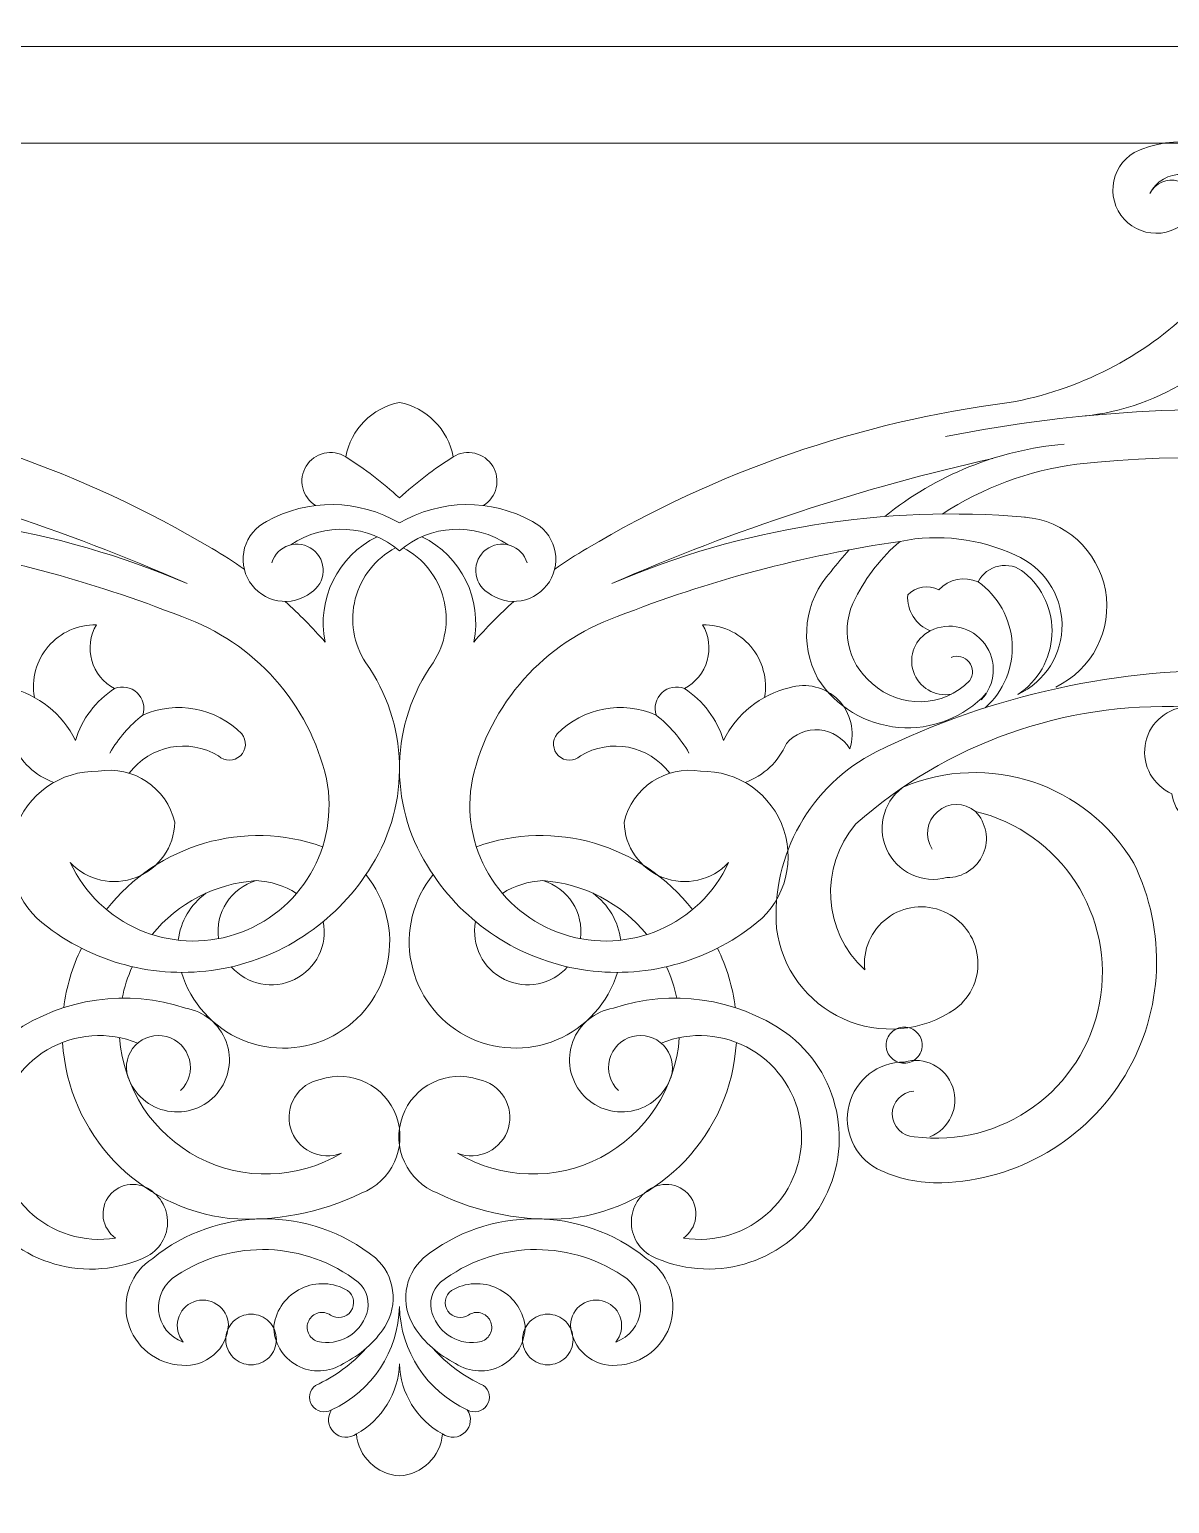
# Model space of a CAD drawing. Header units: millimetres. Extents: x 4332 to 4576, y 144 to 400.
# Drawn here: x 4374.98 to 4405.94, y 184.54 to 224.56 of the extents above; entities that cross this region are included whole.
import ezdxf

# ---------------------------------------------------------------- set-up
doc = ezdxf.new("R2010")
doc.units = ezdxf.units.MM
doc.header["$MEASUREMENT"] = 0
doc.layers.add('SITARA ALL', color=18, linetype='Continuous', true_color=0x000000)

msp = doc.modelspace()

# ---------------------------------------------------------------- linework, layer by layer
at = {"layer": 'SITARA ALL', "lineweight": 9}
for points, knots in [([(4331.736, 265.693), (4331.736, 265.693), (4575.736, 265.693), (4575.736, 265.693), (4575.736, 265.693), (4575.736, 143.693), (4575.736, 143.693), (4575.736, 143.693), (4331.736, 143.693), (4331.736, 143.693), (4331.736, 143.693), (4331.736, 265.693), (4331.736, 265.693)], [0, 0, 0, 0, 0.25, 0.25, 0.25, 0.5, 0.5, 0.5, 0.75, 0.75, 0.75, 1, 1, 1, 1]), ([(4503.177, 221.475), (4503.177, 221.475), (4336.328, 221.475), (4336.328, 221.475), (4336.328, 221.475), (4336.328, 197.747), (4336.328, 197.747), (4336.328, 197.747), (4333.736, 197.747), (4333.736, 197.747), (4333.736, 197.747), (4333.736, 224.1), (4333.736, 224.1), (4333.736, 224.1), (4533.713, 224.1), (4533.713, 224.1)], [0, 0, 0, 0, 0.166667, 0.166667, 0.166667, 0.333333, 0.333333, 0.333333, 0.5, 0.5, 0.5, 0.666667, 0.666667, 0.666667, 1, 1, 1, 1]), ([(4380.811, 209.909), (4380.527, 210.108), (4380.235, 210.295), (4379.936, 210.469), (4376.426, 212.562), (4372.525, 213.911), (4368.472, 214.431), (4366.583, 214.764), (4364.838, 215.659), (4363.467, 217), (4362.605, 217.758), (4362.38, 219.013), (4362.924, 220.024), (4363.059, 220.373), (4363.387, 220.609), (4363.76, 220.627), (4364.133, 220.645), (4364.482, 220.44), (4364.649, 220.106), (4364.505, 220.389), (4364.182, 220.532), (4363.875, 220.448), (4363.569, 220.363), (4363.364, 220.075), (4363.386, 219.758), (4363.53, 219.407), (4363.834, 219.147), (4364.204, 219.06), (4364.573, 218.972), (4364.961, 219.067), (4365.248, 219.316), (4365.534, 219.565), (4365.683, 219.936), (4365.648, 220.314), (4365.613, 220.692), (4365.399, 221.029), (4365.071, 221.221), (4363.982, 221.758), (4362.671, 221.531), (4361.829, 220.655), (4360.986, 219.78), (4360.806, 218.463), (4361.384, 217.394), (4362.431, 215.518), (4364.328, 214.273), (4366.467, 214.062)], [0, 0, 0, 0, 0.0625, 0.0625, 0.0625, 0.125, 0.125, 0.125, 0.1875, 0.1875, 0.1875, 0.25, 0.25, 0.25, 0.3125, 0.3125, 0.3125, 0.375, 0.375, 0.375, 0.4375, 0.4375, 0.4375, 0.5, 0.5, 0.5, 0.5625, 0.5625, 0.5625, 0.625, 0.625, 0.625, 0.6875, 0.6875, 0.6875, 0.75, 0.75, 0.75, 0.8125, 0.8125, 0.8125, 0.875, 0.875, 0.875, 1, 1, 1, 1]), ([(4403.585, 214.062), (4405.724, 214.274), (4407.622, 215.517), (4408.669, 217.394), (4409.246, 218.463), (4409.067, 219.781), (4408.224, 220.655), (4407.381, 221.53), (4406.07, 221.759), (4404.981, 221.221), (4404.654, 221.029), (4404.439, 220.692), (4404.404, 220.314), (4404.37, 219.936), (4404.518, 219.565), (4404.805, 219.316), (4405.091, 219.068), (4405.48, 218.972), (4405.849, 219.06), (4406.218, 219.147), (4406.522, 219.407), (4406.666, 219.758), (4406.688, 220.075), (4406.484, 220.363), (4406.177, 220.448), (4405.871, 220.532), (4405.548, 220.389), (4405.404, 220.106), (4405.57, 220.44), (4405.919, 220.645), (4406.293, 220.627), (4406.666, 220.609), (4406.993, 220.373), (4407.128, 220.024), (4407.673, 219.013), (4407.447, 217.759), (4406.586, 217), (4405.214, 215.659), (4403.469, 214.764), (4401.581, 214.431), (4397.527, 213.911), (4393.626, 212.562), (4390.116, 210.469), (4389.817, 210.295), (4389.525, 210.108), (4389.241, 209.909)], [0, 0, 0, 0, 0.0625, 0.0625, 0.0625, 0.125, 0.125, 0.125, 0.1875, 0.1875, 0.1875, 0.25, 0.25, 0.25, 0.3125, 0.3125, 0.3125, 0.375, 0.375, 0.375, 0.4375, 0.4375, 0.4375, 0.5, 0.5, 0.5, 0.5625, 0.5625, 0.5625, 0.625, 0.625, 0.625, 0.6875, 0.6875, 0.6875, 0.75, 0.75, 0.75, 0.8125, 0.8125, 0.8125, 0.875, 0.875, 0.875, 1, 1, 1, 1]), ([(4427.688, 191.084), (4425.885, 190.992), (4424.102, 191.509), (4422.628, 192.55), (4422.362, 192.772), (4421.967, 192.741), (4421.741, 192.478), (4421.515, 192.216), (4421.541, 191.821), (4421.801, 191.591), (4423.653, 190.208), (4426.035, 189.751), (4428.267, 190.352), (4430.299, 190.862), (4432.009, 192.227), (4432.955, 194.096), (4433.901, 195.965), (4433.991, 198.151), (4433.2, 200.09), (4432.764, 201.551), (4432.135, 202.946), (4431.33, 204.241), (4429.13, 207.775), (4425.723, 210.388), (4421.738, 211.593), (4414.769, 214.287), (4407.184, 214.953), (4399.853, 213.512)], [0, 0, 0, 0, 0.1, 0.1, 0.1, 0.2, 0.2, 0.2, 0.3, 0.3, 0.3, 0.4, 0.4, 0.4, 0.5, 0.5, 0.5, 0.6, 0.6, 0.6, 0.7, 0.7, 0.7, 0.8, 0.8, 0.8, 1, 1, 1, 1]), ([(4387.304, 211.635), (4387.48, 211.743), (4387.606, 211.917), (4387.653, 212.118), (4387.701, 212.319), (4387.667, 212.53), (4387.559, 212.706), (4387.45, 212.882), (4387.276, 213.008), (4387.075, 213.055), (4386.873, 213.102), (4386.663, 213.069), (4386.487, 212.96), (4386.345, 213.704), (4385.768, 214.288), (4385.026, 214.438), (4384.284, 214.287), (4383.707, 213.704), (4383.566, 212.96)], [0, 0, 0, 0, 0.142857, 0.142857, 0.142857, 0.285714, 0.285714, 0.285714, 0.428571, 0.428571, 0.428571, 0.571429, 0.571429, 0.571429, 0.714286, 0.714286, 0.714286, 1, 1, 1, 1]), ([(4423.663, 207.368), (4423.183, 208.652), (4422.177, 209.668), (4420.898, 210.159), (4415.381, 212.476), (4409.373, 213.37), (4403.421, 212.759), (4402.117, 212.585), (4400.869, 212.123), (4399.767, 211.405)], [0, 0, 0, 0, 0.25, 0.25, 0.25, 0.5, 0.5, 0.5, 1, 1, 1, 1]), ([(4386.487, 212.96), (4385.967, 212.631), (4385.479, 212.257), (4385.026, 211.841), (4384.574, 212.257), (4384.085, 212.631), (4383.566, 212.96), (4383.39, 213.068), (4383.178, 213.103), (4382.977, 213.055), (4382.776, 213.007), (4382.602, 212.882), (4382.494, 212.706), (4382.385, 212.53), (4382.351, 212.318), (4382.399, 212.117), (4382.447, 211.916), (4382.572, 211.743), (4382.748, 211.635)], [0, 0, 0, 0, 0.142857, 0.142857, 0.142857, 0.285714, 0.285714, 0.285714, 0.428571, 0.428571, 0.428571, 0.571429, 0.571429, 0.571429, 0.714286, 0.714286, 0.714286, 1, 1, 1, 1]), ([(4368.029, 211.32), (4371.862, 211.651), (4375.719, 211.032), (4379.257, 209.519), (4375.925, 210.977), (4372.462, 212.115), (4368.914, 212.916)], [0, 0, 0, 0, 0.333333, 0.333333, 0.333333, 1, 1, 1, 1]), ([(4401.139, 212.916), (4397.591, 212.115), (4394.128, 210.978), (4390.795, 209.519), (4394.333, 211.033), (4398.19, 211.651), (4402.024, 211.32)], [0, 0, 0, 0, 0.333333, 0.333333, 0.333333, 1, 1, 1, 1]), ([(4388.492, 210.084), (4388.423, 210.307), (4388.25, 210.481), (4388.028, 210.552), (4387.806, 210.623), (4387.563, 210.581), (4387.378, 210.44), (4387.193, 210.298), (4387.088, 210.076), (4387.098, 209.843), (4387.108, 209.61), (4387.231, 209.397), (4387.427, 209.272), (4387.683, 209.074), (4388.01, 208.993), (4388.328, 209.049), (4388.646, 209.106), (4388.926, 209.294), (4389.098, 209.568), (4389.27, 209.842), (4389.318, 210.175), (4389.23, 210.486), (4389.142, 210.797), (4388.927, 211.057), (4388.638, 211.201), (4387.512, 211.828), (4386.139, 211.814), (4385.026, 211.163), (4383.913, 211.814), (4382.541, 211.828), (4381.414, 211.201), (4381.125, 211.057), (4380.91, 210.797), (4380.822, 210.486), (4380.735, 210.175), (4380.783, 209.842), (4380.955, 209.568), (4381.127, 209.294), (4381.406, 209.106), (4381.724, 209.049), (4382.043, 208.993), (4382.37, 209.074), (4382.625, 209.272), (4382.822, 209.397), (4382.944, 209.61), (4382.954, 209.843), (4382.964, 210.076), (4382.859, 210.298), (4382.674, 210.44), (4382.489, 210.581), (4382.247, 210.623), (4382.025, 210.552), (4381.803, 210.481), (4381.63, 210.307), (4381.561, 210.084)], [0, 0, 0, 0, 0.052632, 0.052632, 0.052632, 0.105263, 0.105263, 0.105263, 0.157895, 0.157895, 0.157895, 0.210526, 0.210526, 0.210526, 0.263158, 0.263158, 0.263158, 0.315789, 0.315789, 0.315789, 0.368421, 0.368421, 0.368421, 0.421053, 0.421053, 0.421053, 0.473684, 0.473684, 0.473684, 0.526316, 0.526316, 0.526316, 0.578947, 0.578947, 0.578947, 0.631579, 0.631579, 0.631579, 0.684211, 0.684211, 0.684211, 0.736842, 0.736842, 0.736842, 0.789474, 0.789474, 0.789474, 0.842105, 0.842105, 0.842105, 0.894737, 0.894737, 0.894737, 1, 1, 1, 1]), ([(4406.35, 206.166), (4403.073, 206.306), (4399.872, 205.168), (4397.42, 202.988), (4396.419, 201.816), (4396.524, 200.064), (4397.662, 199.024), (4397.6, 199.57), (4397.834, 200.108), (4398.275, 200.435), (4398.716, 200.763), (4399.298, 200.831), (4399.803, 200.614), (4400.308, 200.397), (4400.659, 199.927), (4400.725, 199.382), (4400.791, 198.836), (4400.561, 198.297), (4400.122, 197.966), (4399.226, 197.351), (4398.073, 197.248), (4397.081, 197.694), (4396.09, 198.141), (4395.403, 199.073), (4395.269, 200.152), (4395.118, 202.15), (4396.187, 204.043), (4397.974, 204.949), (4401.112, 206.497), (4404.582, 207.255), (4408.08, 207.157), (4409.231, 207.184), (4410.355, 207.5), (4411.352, 208.076), (4411.99, 208.566), (4412.122, 209.475), (4411.647, 210.124), (4411.172, 210.774), (4410.266, 210.926), (4409.606, 210.465), (4409.966, 210.543), (4410.325, 210.326), (4410.424, 209.971), (4410.522, 209.615), (4410.326, 209.245), (4409.977, 209.126), (4409.443, 208.773), (4408.723, 208.921), (4408.369, 209.454), (4408.015, 209.988), (4408.161, 210.708), (4408.693, 211.063), (4410.074, 211.852), (4411.824, 211.526), (4412.829, 210.294), (4413.181, 209.753), (4413.29, 209.089), (4413.129, 208.464), (4412.968, 207.839), (4412.552, 207.311), (4411.982, 207.007), (4410.201, 206.274), (4408.268, 205.986), (4406.35, 206.166), (4405.797, 206.101), (4405.355, 205.673), (4405.274, 205.122), (4405.193, 204.57), (4405.492, 204.033), (4406.004, 203.811), (4406.032, 203.545), (4406.166, 203.301), (4406.376, 203.134), (4406.585, 202.967), (4406.851, 202.891), (4407.117, 202.922), (4407.338, 202.918), (4407.546, 203.026), (4407.671, 203.208), (4407.796, 203.391), (4407.82, 203.624), (4407.736, 203.828)], [0, 0, 0, 0, 0.035714, 0.035714, 0.035714, 0.071429, 0.071429, 0.071429, 0.107143, 0.107143, 0.107143, 0.142857, 0.142857, 0.142857, 0.178571, 0.178571, 0.178571, 0.214286, 0.214286, 0.214286, 0.25, 0.25, 0.25, 0.285714, 0.285714, 0.285714, 0.321429, 0.321429, 0.321429, 0.357143, 0.357143, 0.357143, 0.392857, 0.392857, 0.392857, 0.428571, 0.428571, 0.428571, 0.464286, 0.464286, 0.464286, 0.5, 0.5, 0.5, 0.535714, 0.535714, 0.535714, 0.571429, 0.571429, 0.571429, 0.607143, 0.607143, 0.607143, 0.642857, 0.642857, 0.642857, 0.678571, 0.678571, 0.678571, 0.714286, 0.714286, 0.714286, 0.75, 0.75, 0.75, 0.785714, 0.785714, 0.785714, 0.821429, 0.821429, 0.821429, 0.857143, 0.857143, 0.857143, 0.892857, 0.892857, 0.892857, 0.928571, 0.928571, 0.928571, 1, 1, 1, 1]), ([(4387.974, 210.567), (4387.068, 211.191), (4385.856, 211.123), (4385.026, 210.402), (4384.195, 211.123), (4382.984, 211.191), (4382.078, 210.567)], [0, 0, 0, 0, 0.333333, 0.333333, 0.333333, 1, 1, 1, 1]), ([(4402.846, 206.705), (4403.839, 207.177), (4404.393, 208.255), (4404.195, 209.337), (4403.997, 210.419), (4403.099, 211.233), (4402.003, 211.322)], [0, 0, 0, 0, 0.333333, 0.333333, 0.333333, 1, 1, 1, 1]), ([(4370.04, 206.514), (4370.488, 206.434), (4370.926, 206.694), (4371.07, 207.125), (4371.214, 207.557), (4371.019, 208.029), (4370.613, 208.233), (4371.007, 208.39), (4371.255, 208.784), (4371.223, 209.208), (4371.004, 209.434), (4370.664, 209.492), (4370.383, 209.35), (4370.108, 209.641), (4369.68, 209.726), (4369.315, 209.563), (4369.202, 209.785), (4368.994, 209.943), (4368.75, 209.993), (4368.506, 210.043), (4368.253, 209.979), (4368.061, 209.82), (4367.553, 209.406), (4367.273, 208.775), (4367.307, 208.12), (4367.341, 207.465), (4367.684, 206.866), (4368.232, 206.506), (4367.49, 206.85), (4367.021, 207.6), (4367.035, 208.417), (4367.048, 209.234), (4367.543, 209.967), (4368.296, 210.286), (4369.274, 210.745), (4370.374, 210.877), (4371.433, 210.663), (4374.063, 210.28), (4376.64, 209.594), (4379.112, 208.619), (4381.092, 207.922), (4382.577, 206.257), (4383.044, 204.21), (4383.406, 202.383), (4382.343, 200.571), (4380.572, 199.992), (4378.802, 199.413), (4376.876, 200.251), (4376.088, 201.94), (4376.546, 201.455), (4377.251, 201.294), (4377.874, 201.535), (4378.496, 201.776), (4378.911, 202.368), (4378.924, 203.035), (4378.707, 203.974), (4377.798, 204.582), (4376.848, 204.42), (4375.823, 204.445), (4374.904, 203.795), (4374.586, 202.82), (4374.268, 201.845), (4374.627, 200.778), (4375.47, 200.194), (4376.828, 199.157), (4378.561, 198.746), (4380.239, 199.063), (4381.918, 199.38), (4383.382, 200.394), (4384.269, 201.854), (4385.333, 203.555), (4385.273, 205.726), (4384.114, 207.364), (4383.777, 207.877), (4383.674, 208.51), (4383.827, 209.104), (4383.981, 209.699), (4384.379, 210.201), (4384.923, 210.487)], [0, 0, 0, 0, 0.037037, 0.037037, 0.037037, 0.074074, 0.074074, 0.074074, 0.111111, 0.111111, 0.111111, 0.148148, 0.148148, 0.148148, 0.185185, 0.185185, 0.185185, 0.222222, 0.222222, 0.222222, 0.259259, 0.259259, 0.259259, 0.296296, 0.296296, 0.296296, 0.333333, 0.333333, 0.333333, 0.37037, 0.37037, 0.37037, 0.407407, 0.407407, 0.407407, 0.444444, 0.444444, 0.444444, 0.481481, 0.481481, 0.481481, 0.518519, 0.518519, 0.518519, 0.555556, 0.555556, 0.555556, 0.592593, 0.592593, 0.592593, 0.62963, 0.62963, 0.62963, 0.666667, 0.666667, 0.666667, 0.703704, 0.703704, 0.703704, 0.740741, 0.740741, 0.740741, 0.777778, 0.777778, 0.777778, 0.814815, 0.814815, 0.814815, 0.851852, 0.851852, 0.851852, 0.888889, 0.888889, 0.888889, 0.925926, 0.925926, 0.925926, 1, 1, 1, 1]), ([(4384.417, 210.788), (4383.351, 210.266), (4382.771, 209.093), (4383.005, 207.93), (4382.667, 208.32), (4382.304, 208.688), (4381.919, 209.032)], [0, 0, 0, 0, 0.333333, 0.333333, 0.333333, 1, 1, 1, 1]), ([(4385.13, 210.487), (4385.673, 210.201), (4386.071, 209.699), (4386.225, 209.104), (4386.379, 208.51), (4386.275, 207.877), (4385.939, 207.364), (4384.781, 205.726), (4384.718, 203.554), (4385.783, 201.854), (4386.67, 200.394), (4388.134, 199.38), (4389.813, 199.063), (4391.492, 198.747), (4393.225, 199.157), (4394.583, 200.194), (4395.425, 200.779), (4395.785, 201.845), (4395.466, 202.82), (4395.148, 203.795), (4394.229, 204.445), (4393.204, 204.42), (4392.254, 204.581), (4391.344, 203.974), (4391.129, 203.035), (4391.142, 202.368), (4391.556, 201.775), (4392.179, 201.535), (4392.801, 201.295), (4393.506, 201.454), (4393.964, 201.94), (4393.178, 200.25), (4391.251, 199.415), (4389.48, 199.992), (4387.709, 200.57), (4386.648, 202.382), (4387.008, 204.21), (4387.475, 206.257), (4388.961, 207.922), (4390.941, 208.619), (4393.413, 209.594), (4395.99, 210.28), (4398.619, 210.663)], [0, 0, 0, 0, 0.066667, 0.066667, 0.066667, 0.133333, 0.133333, 0.133333, 0.2, 0.2, 0.2, 0.266667, 0.266667, 0.266667, 0.333333, 0.333333, 0.333333, 0.4, 0.4, 0.4, 0.466667, 0.466667, 0.466667, 0.533333, 0.533333, 0.533333, 0.6, 0.6, 0.6, 0.666667, 0.666667, 0.666667, 0.733333, 0.733333, 0.733333, 0.8, 0.8, 0.8, 0.866667, 0.866667, 0.866667, 1, 1, 1, 1]), ([(4388.134, 209.032), (4387.748, 208.688), (4387.385, 208.32), (4387.047, 207.93), (4387.281, 209.093), (4386.702, 210.267), (4385.635, 210.788)], [0, 0, 0, 0, 0.333333, 0.333333, 0.333333, 1, 1, 1, 1]), ([(4400.822, 206.36), (4401.22, 206.775), (4401.262, 207.416), (4400.92, 207.879), (4400.578, 208.341), (4399.954, 208.491), (4399.44, 208.233), (4399.045, 208.389), (4398.798, 208.784), (4398.829, 209.208), (4399.048, 209.434), (4399.388, 209.491), (4399.669, 209.35), (4399.944, 209.641), (4400.372, 209.726), (4400.737, 209.563), (4400.851, 209.785), (4401.059, 209.943), (4401.303, 209.993), (4401.546, 210.043), (4401.8, 209.979), (4401.991, 209.82), (4402.499, 209.406), (4402.779, 208.774), (4402.746, 208.12), (4402.712, 207.465), (4402.368, 206.866), (4401.82, 206.506), (4402.562, 206.851), (4403.032, 207.599), (4403.018, 208.417), (4403.004, 209.235), (4402.51, 209.967), (4401.756, 210.286), (4400.778, 210.745), (4399.679, 210.877), (4398.619, 210.663), (4398.118, 210.233), (4397.707, 209.709), (4397.408, 209.121), (4396.985, 208.34), (4397.175, 207.37), (4397.862, 206.807), (4398.622, 206.112), (4399.795, 206.144), (4400.513, 206.883), (4400.617, 207.036), (4400.609, 207.239), (4400.494, 207.383), (4400.378, 207.528), (4400.182, 207.581), (4400.01, 207.513)], [0, 0, 0, 0, 0.055556, 0.055556, 0.055556, 0.111111, 0.111111, 0.111111, 0.166667, 0.166667, 0.166667, 0.222222, 0.222222, 0.222222, 0.277778, 0.277778, 0.277778, 0.333333, 0.333333, 0.333333, 0.388889, 0.388889, 0.388889, 0.444444, 0.444444, 0.444444, 0.5, 0.5, 0.5, 0.555556, 0.555556, 0.555556, 0.611111, 0.611111, 0.611111, 0.666667, 0.666667, 0.666667, 0.722222, 0.722222, 0.722222, 0.777778, 0.777778, 0.777778, 0.833333, 0.833333, 0.833333, 0.888889, 0.888889, 0.888889, 1, 1, 1, 1]), ([(4397.242, 210.434), (4397.069, 210.246), (4396.905, 210.051), (4396.749, 209.849), (4396.016, 209.053), (4395.872, 207.881), (4396.391, 206.932), (4396.877, 206.176), (4397.685, 205.688), (4398.58, 205.611), (4399.475, 205.534), (4400.355, 205.876), (4400.963, 206.538)], [0, 0, 0, 0, 0.2, 0.2, 0.2, 0.4, 0.4, 0.4, 0.6, 0.6, 0.6, 1, 1, 1, 1]), ([(4400.935, 206.145), (4401.433, 206.59), (4401.7, 207.236), (4401.662, 207.902), (4401.623, 208.568), (4401.283, 209.18), (4400.737, 209.563)], [0, 0, 0, 0, 0.333333, 0.333333, 0.333333, 1, 1, 1, 1]), ([(4375.112, 206.426), (4375.025, 206.92), (4375.163, 207.428), (4375.489, 207.809), (4375.814, 208.191), (4376.294, 208.407), (4376.796, 208.399), (4376.622, 208.106), (4376.576, 207.754), (4376.669, 207.427), (4376.762, 207.099), (4376.985, 206.824), (4377.287, 206.666)], [0, 0, 0, 0, 0.2, 0.2, 0.2, 0.4, 0.4, 0.4, 0.6, 0.6, 0.6, 1, 1, 1, 1]), ([(4392.766, 206.666), (4393.067, 206.824), (4393.291, 207.099), (4393.384, 207.427), (4393.477, 207.754), (4393.431, 208.106), (4393.257, 208.399), (4393.758, 208.407), (4394.238, 208.191), (4394.564, 207.809), (4394.89, 207.428), (4395.028, 206.92), (4394.941, 206.426)], [0, 0, 0, 0, 0.2, 0.2, 0.2, 0.4, 0.4, 0.4, 0.6, 0.6, 0.6, 1, 1, 1, 1]), ([(4399.44, 208.233), (4399.033, 208.028), (4398.838, 207.557), (4398.982, 207.125), (4399.127, 206.694), (4399.565, 206.433), (4400.013, 206.514)], [0, 0, 0, 0, 0.333333, 0.333333, 0.333333, 1, 1, 1, 1]), ([(4375.642, 204.116), (4375.136, 204.296), (4374.729, 204.681), (4374.52, 205.176), (4374.296, 205.435), (4373.962, 205.571), (4373.621, 205.542), (4373.28, 205.513), (4372.974, 205.323), (4372.796, 205.031), (4372.645, 205.498), (4372.768, 206.011), (4373.113, 206.359), (4373.459, 206.707), (4373.972, 206.833), (4374.44, 206.685), (4375.219, 206.501), (4375.874, 205.976), (4376.225, 205.257), (4376.402, 205.837), (4376.778, 206.336), (4377.287, 206.666), (4377.496, 206.75), (4377.736, 206.705), (4377.901, 206.551), (4378.065, 206.396), (4378.125, 206.16), (4378.054, 205.945), (4378.969, 206.349), (4380.039, 206.145), (4380.742, 205.434), (4380.888, 205.258), (4380.873, 204.998), (4380.707, 204.841), (4380.541, 204.683), (4380.28, 204.682), (4380.112, 204.838), (4379.302, 205.329), (4378.253, 205.125), (4377.688, 204.365)], [0, 0, 0, 0, 0.071429, 0.071429, 0.071429, 0.142857, 0.142857, 0.142857, 0.214286, 0.214286, 0.214286, 0.285714, 0.285714, 0.285714, 0.357143, 0.357143, 0.357143, 0.428571, 0.428571, 0.428571, 0.5, 0.5, 0.5, 0.571429, 0.571429, 0.571429, 0.642857, 0.642857, 0.642857, 0.714286, 0.714286, 0.714286, 0.785714, 0.785714, 0.785714, 0.857143, 0.857143, 0.857143, 1, 1, 1, 1]), ([(4392.365, 204.365), (4391.799, 205.125), (4390.749, 205.33), (4389.94, 204.838), (4389.772, 204.682), (4389.512, 204.683), (4389.346, 204.841), (4389.179, 204.998), (4389.164, 205.258), (4389.311, 205.434), (4390.013, 206.146), (4391.083, 206.349), (4391.998, 205.945), (4391.927, 206.16), (4391.987, 206.396), (4392.152, 206.551), (4392.316, 206.705), (4392.556, 206.75), (4392.766, 206.666), (4393.274, 206.336), (4393.65, 205.837), (4393.827, 205.257), (4394.178, 205.976), (4394.834, 206.5), (4395.613, 206.685), (4396.081, 206.833), (4396.593, 206.707), (4396.939, 206.359), (4397.285, 206.011), (4397.407, 205.498), (4397.256, 205.031), (4397.079, 205.323), (4396.772, 205.513), (4396.431, 205.542), (4396.09, 205.57), (4395.756, 205.435), (4395.532, 205.176), (4395.324, 204.681), (4394.917, 204.296), (4394.411, 204.116)], [0, 0, 0, 0, 0.071429, 0.071429, 0.071429, 0.142857, 0.142857, 0.142857, 0.214286, 0.214286, 0.214286, 0.285714, 0.285714, 0.285714, 0.357143, 0.357143, 0.357143, 0.428571, 0.428571, 0.428571, 0.5, 0.5, 0.5, 0.571429, 0.571429, 0.571429, 0.642857, 0.642857, 0.642857, 0.714286, 0.714286, 0.714286, 0.785714, 0.785714, 0.785714, 0.857143, 0.857143, 0.857143, 1, 1, 1, 1]), ([(4399.428, 194.495), (4399.963, 194.705), (4400.239, 195.298), (4400.052, 195.842), (4399.865, 196.386), (4399.284, 196.686), (4398.733, 196.522), (4398.026, 196.525), (4397.408, 196.047), (4397.234, 195.362), (4397.061, 194.676), (4397.375, 193.961), (4397.998, 193.627), (4398.544, 193.357), (4399.148, 193.226), (4399.757, 193.247), (4401.804, 193.31), (4403.676, 194.407), (4404.73, 196.162), (4405.783, 197.918), (4405.872, 200.087), (4404.965, 201.922), (4403.687, 204.081), (4401.015, 204.965), (4398.704, 203.989)], [0, 0, 0, 0, 0.111111, 0.111111, 0.111111, 0.222222, 0.222222, 0.222222, 0.333333, 0.333333, 0.333333, 0.444444, 0.444444, 0.444444, 0.555556, 0.555556, 0.555556, 0.666667, 0.666667, 0.666667, 0.777778, 0.777778, 0.777778, 1, 1, 1, 1]), ([(4398.786, 204.044), (4398.201, 203.679), (4397.974, 202.941), (4398.252, 202.31), (4398.53, 201.68), (4399.228, 201.349), (4399.892, 201.534), (4400.32, 201.528), (4400.709, 201.78), (4400.879, 202.174), (4401.048, 202.567), (4400.964, 203.023), (4400.665, 203.33), (4402.995, 202.771), (4404.477, 200.48), (4404.036, 198.125), (4403.596, 195.77), (4401.381, 194.174), (4399.007, 194.495), (4398.677, 194.506), (4398.414, 194.774), (4398.409, 195.104), (4398.405, 195.435), (4398.661, 195.71), (4398.991, 195.729)], [0, 0, 0, 0, 0.111111, 0.111111, 0.111111, 0.222222, 0.222222, 0.222222, 0.333333, 0.333333, 0.333333, 0.444444, 0.444444, 0.444444, 0.555556, 0.555556, 0.555556, 0.666667, 0.666667, 0.666667, 0.777778, 0.777778, 0.777778, 1, 1, 1, 1]), ([(4400.665, 203.33), (4400.367, 203.583), (4399.929, 203.58), (4399.635, 203.322), (4399.341, 203.065), (4399.28, 202.631), (4399.492, 202.302)], [0, 0, 0, 0, 0.333333, 0.333333, 0.333333, 1, 1, 1, 1]), ([(4382.232, 201.103), (4381.903, 201.313), (4381.524, 201.433), (4381.134, 201.449), (4380.03, 201.374), (4379.007, 200.844), (4378.309, 199.985)], [0, 0, 0, 0, 0.333333, 0.333333, 0.333333, 1, 1, 1, 1]), ([(4379.107, 198.959), (4379.356, 198.131), (4379.962, 197.458), (4380.759, 197.125), (4381.557, 196.792), (4382.461, 196.833), (4383.225, 197.238), (4383.989, 197.643), (4384.531, 198.368), (4384.703, 199.215), (4384.875, 200.062), (4384.659, 200.942), (4384.114, 201.612)], [0, 0, 0, 0, 0.2, 0.2, 0.2, 0.4, 0.4, 0.4, 0.6, 0.6, 0.6, 1, 1, 1, 1]), ([(4385.939, 201.612), (4385.393, 200.941), (4385.177, 200.062), (4385.349, 199.215), (4385.521, 198.368), (4386.063, 197.643), (4386.827, 197.238), (4387.591, 196.834), (4388.495, 196.792), (4389.293, 197.125), (4390.091, 197.459), (4390.697, 198.131), (4390.945, 198.959)], [0, 0, 0, 0, 0.2, 0.2, 0.2, 0.4, 0.4, 0.4, 0.6, 0.6, 0.6, 1, 1, 1, 1]), ([(4391.743, 199.985), (4391.045, 200.844), (4390.022, 201.374), (4388.918, 201.449), (4388.528, 201.433), (4388.149, 201.313), (4387.821, 201.103)], [0, 0, 0, 0, 0.333333, 0.333333, 0.333333, 1, 1, 1, 1]), ([(4380.459, 199.109), (4380.89, 198.621), (4381.594, 198.481), (4382.178, 198.769), (4382.763, 199.057), (4383.082, 199.699), (4382.958, 200.339)], [0, 0, 0, 0, 0.333333, 0.333333, 0.333333, 1, 1, 1, 1]), ([(4387.094, 200.339), (4386.971, 199.699), (4387.289, 199.056), (4387.874, 198.769), (4388.459, 198.482), (4389.163, 198.621), (4389.593, 199.109)], [0, 0, 0, 0, 0.333333, 0.333333, 0.333333, 1, 1, 1, 1]), ([(4379.08, 195.749), (4379.307, 195.966), (4379.399, 196.289), (4379.32, 196.593), (4379.242, 196.898), (4379.005, 197.136), (4378.701, 197.216), (4378.397, 197.295), (4378.074, 197.205), (4377.856, 196.979), (4377.638, 196.753), (4377.559, 196.426), (4377.65, 196.125), (4377.816, 195.642), (4378.228, 195.286), (4378.731, 195.192), (4379.233, 195.098), (4379.746, 195.281), (4380.075, 195.672), (4380.404, 196.063), (4380.498, 196.6), (4380.32, 197.079), (4380.142, 197.558), (4379.721, 197.904), (4379.216, 197.985), (4377.641, 198.511), (4375.911, 198.268), (4374.542, 197.328), (4373.08, 196.258), (4372.654, 194.265), (4373.553, 192.693), (4374.453, 191.122), (4376.386, 190.475), (4378.048, 191.193), (4378.448, 191.343), (4378.717, 191.718), (4378.729, 192.145), (4378.741, 192.571), (4378.495, 192.962), (4378.105, 193.134)], [0, 0, 0, 0, 0.071429, 0.071429, 0.071429, 0.142857, 0.142857, 0.142857, 0.214286, 0.214286, 0.214286, 0.285714, 0.285714, 0.285714, 0.357143, 0.357143, 0.357143, 0.428571, 0.428571, 0.428571, 0.5, 0.5, 0.5, 0.571429, 0.571429, 0.571429, 0.642857, 0.642857, 0.642857, 0.714286, 0.714286, 0.714286, 0.785714, 0.785714, 0.785714, 0.857143, 0.857143, 0.857143, 1, 1, 1, 1]), ([(4391.948, 193.134), (4391.558, 192.962), (4391.311, 192.571), (4391.323, 192.145), (4391.336, 191.718), (4391.605, 191.342), (4392.004, 191.193), (4393.667, 190.477), (4395.601, 191.121), (4396.499, 192.693), (4397.397, 194.266), (4396.973, 196.26), (4395.511, 197.328), (4394.141, 198.268), (4392.412, 198.512), (4390.836, 197.985), (4390.332, 197.904), (4389.91, 197.558), (4389.733, 197.079), (4389.555, 196.6), (4389.648, 196.063), (4389.977, 195.672), (4390.306, 195.282), (4390.82, 195.098), (4391.322, 195.192), (4391.824, 195.286), (4392.237, 195.642), (4392.402, 196.125), (4392.493, 196.426), (4392.415, 196.753), (4392.196, 196.979), (4391.978, 197.205), (4391.655, 197.296), (4391.351, 197.216), (4391.047, 197.135), (4390.81, 196.898), (4390.732, 196.593), (4390.654, 196.289), (4390.745, 195.966), (4390.973, 195.749)], [0, 0, 0, 0, 0.071429, 0.071429, 0.071429, 0.142857, 0.142857, 0.142857, 0.214286, 0.214286, 0.214286, 0.285714, 0.285714, 0.285714, 0.357143, 0.357143, 0.357143, 0.428571, 0.428571, 0.428571, 0.5, 0.5, 0.5, 0.571429, 0.571429, 0.571429, 0.642857, 0.642857, 0.642857, 0.714286, 0.714286, 0.714286, 0.785714, 0.785714, 0.785714, 0.857143, 0.857143, 0.857143, 1, 1, 1, 1]), ([(4378.316, 192.998), (4378.151, 193.145), (4377.933, 193.218), (4377.713, 193.2), (4377.492, 193.182), (4377.289, 193.073), (4377.151, 192.9), (4377.013, 192.727), (4376.953, 192.506), (4376.984, 192.287), (4377.015, 192.068), (4377.134, 191.871), (4377.315, 191.743), (4376.46, 191.605), (4375.59, 191.876), (4374.963, 192.474), (4374.337, 193.071), (4374.027, 193.929), (4374.125, 194.789), (4374.223, 195.649), (4374.719, 196.414), (4375.463, 196.856), (4376.208, 197.297), (4377.117, 197.364), (4377.919, 197.038)], [0, 0, 0, 0, 0.111111, 0.111111, 0.111111, 0.222222, 0.222222, 0.222222, 0.333333, 0.333333, 0.333333, 0.444444, 0.444444, 0.444444, 0.555556, 0.555556, 0.555556, 0.666667, 0.666667, 0.666667, 0.777778, 0.777778, 0.777778, 1, 1, 1, 1]), ([(4392.134, 197.038), (4392.935, 197.365), (4393.844, 197.297), (4394.589, 196.856), (4395.334, 196.414), (4395.829, 195.649), (4395.927, 194.789), (4396.026, 193.929), (4395.715, 193.072), (4395.089, 192.474), (4394.463, 191.876), (4393.592, 191.606), (4392.737, 191.743), (4392.918, 191.871), (4393.038, 192.068), (4393.069, 192.287), (4393.1, 192.506), (4393.039, 192.728), (4392.901, 192.9), (4392.763, 193.073), (4392.56, 193.182), (4392.34, 193.2), (4392.119, 193.218), (4391.901, 193.145), (4391.736, 192.998)], [0, 0, 0, 0, 0.111111, 0.111111, 0.111111, 0.222222, 0.222222, 0.222222, 0.333333, 0.333333, 0.333333, 0.444444, 0.444444, 0.444444, 0.555556, 0.555556, 0.555556, 0.666667, 0.666667, 0.666667, 0.777778, 0.777778, 0.777778, 1, 1, 1, 1]), ([(4399.224, 196.982), (4399.223, 197.112), (4399.172, 197.237), (4399.08, 197.329), (4398.988, 197.421), (4398.863, 197.472), (4398.733, 197.472), (4398.603, 197.472), (4398.479, 197.421), (4398.387, 197.329), (4398.295, 197.236), (4398.243, 197.112), (4398.243, 196.982), (4398.243, 196.852), (4398.295, 196.727), (4398.387, 196.635), (4398.479, 196.544), (4398.603, 196.492), (4398.733, 196.492), (4398.863, 196.492), (4398.988, 196.544), (4399.08, 196.636), (4399.172, 196.728), (4399.224, 196.852), (4399.224, 196.982)], [0, 0, 0, 0, 0.125, 0.125, 0.125, 0.25, 0.25, 0.25, 0.375, 0.375, 0.375, 0.5, 0.5, 0.5, 0.625, 0.625, 0.625, 0.75, 0.75, 0.75, 0.875, 0.875, 0.875, 1, 1, 1, 1]), ([(4375.877, 197.057), (4376.028, 194.575), (4377.935, 192.56), (4380.405, 192.278), (4381.638, 192.186), (4382.874, 192.421), (4383.986, 192.961), (4384.821, 193.281), (4385.247, 194.208), (4384.944, 195.049), (4384.641, 195.89), (4383.723, 196.336), (4382.876, 196.05), (4382.588, 195.995), (4382.336, 195.82), (4382.182, 195.57), (4382.028, 195.319), (4381.987, 195.016), (4382.068, 194.734), (4382.149, 194.451), (4382.345, 194.216), (4382.608, 194.085), (4382.872, 193.955), (4383.177, 193.941), (4383.452, 194.047), (4382.263, 193.336), (4380.79, 193.293), (4379.562, 193.933), (4378.333, 194.573), (4377.525, 195.806), (4377.427, 197.187)], [0, 0, 0, 0, 0.090909, 0.090909, 0.090909, 0.181818, 0.181818, 0.181818, 0.272727, 0.272727, 0.272727, 0.363636, 0.363636, 0.363636, 0.454545, 0.454545, 0.454545, 0.545455, 0.545455, 0.545455, 0.636364, 0.636364, 0.636364, 0.727273, 0.727273, 0.727273, 0.818182, 0.818182, 0.818182, 1, 1, 1, 1]), ([(4392.626, 197.187), (4392.528, 195.806), (4391.719, 194.573), (4390.491, 193.933), (4389.263, 193.293), (4387.79, 193.336), (4386.601, 194.047), (4386.875, 193.941), (4387.181, 193.955), (4387.444, 194.085), (4387.707, 194.216), (4387.903, 194.451), (4387.984, 194.734), (4388.065, 195.016), (4388.024, 195.319), (4387.87, 195.57), (4387.717, 195.82), (4387.465, 195.995), (4387.176, 196.05), (4386.329, 196.335), (4385.41, 195.891), (4385.108, 195.049), (4384.806, 194.208), (4385.231, 193.28), (4386.066, 192.961), (4387.179, 192.421), (4388.414, 192.185), (4389.647, 192.278), (4392.117, 192.562), (4394.026, 194.575), (4394.175, 197.057)], [0, 0, 0, 0, 0.090909, 0.090909, 0.090909, 0.181818, 0.181818, 0.181818, 0.272727, 0.272727, 0.272727, 0.363636, 0.363636, 0.363636, 0.454545, 0.454545, 0.454545, 0.545455, 0.545455, 0.545455, 0.636364, 0.636364, 0.636364, 0.727273, 0.727273, 0.727273, 0.818182, 0.818182, 0.818182, 1, 1, 1, 1]), ([(4379.114, 188.293), (4378.427, 188.32), (4377.836, 188.791), (4377.655, 189.454), (4377.475, 190.117), (4377.746, 190.822), (4378.325, 191.193), (4380.085, 192.622), (4382.607, 192.626), (4384.375, 191.205), (4384.901, 190.726), (4385.007, 189.936), (4384.627, 189.334), (4384.351, 188.906), (4383.962, 188.562), (4383.502, 188.341), (4383.128, 188.09), (4382.644, 188.067), (4382.248, 188.282), (4381.851, 188.498), (4381.607, 188.916), (4381.615, 189.367), (4381.68, 189.807), (4381.961, 190.185), (4382.362, 190.376), (4382.764, 190.567), (4383.235, 190.545), (4383.617, 190.318), (4383.794, 190.188), (4383.834, 189.94), (4383.708, 189.76), (4383.583, 189.58), (4383.336, 189.532), (4383.153, 189.653), (4383.056, 189.72), (4382.935, 189.741), (4382.822, 189.711), (4382.708, 189.682), (4382.613, 189.604), (4382.561, 189.499), (4382.509, 189.394), (4382.506, 189.271), (4382.552, 189.163), (4382.598, 189.055), (4382.689, 188.972), (4382.8, 188.937), (4383.375, 188.802), (4383.956, 189.131), (4384.136, 189.693), (4384.235, 189.997), (4384.146, 190.331), (4383.909, 190.545), (4382.472, 191.657), (4380.488, 191.73), (4378.975, 190.724), (4378.637, 190.528), (4378.446, 190.153), (4378.484, 189.765), (4378.523, 189.376), (4378.785, 189.046), (4379.154, 188.921), (4379.01, 189.093), (4378.958, 189.324), (4379.015, 189.541), (4379.072, 189.758), (4379.23, 189.934), (4379.439, 190.014), (4379.649, 190.094), (4379.884, 190.068), (4380.071, 189.944), (4380.258, 189.82), (4380.373, 189.613), (4380.381, 189.389), (4380.366, 189.072), (4380.222, 188.776), (4379.983, 188.569), (4379.743, 188.361), (4379.429, 188.262), (4379.114, 188.293)], [0, 0, 0, 0, 0.038462, 0.038462, 0.038462, 0.076923, 0.076923, 0.076923, 0.115385, 0.115385, 0.115385, 0.153846, 0.153846, 0.153846, 0.192308, 0.192308, 0.192308, 0.230769, 0.230769, 0.230769, 0.269231, 0.269231, 0.269231, 0.307692, 0.307692, 0.307692, 0.346154, 0.346154, 0.346154, 0.384615, 0.384615, 0.384615, 0.423077, 0.423077, 0.423077, 0.461538, 0.461538, 0.461538, 0.5, 0.5, 0.5, 0.538462, 0.538462, 0.538462, 0.576923, 0.576923, 0.576923, 0.615385, 0.615385, 0.615385, 0.653846, 0.653846, 0.653846, 0.692308, 0.692308, 0.692308, 0.730769, 0.730769, 0.730769, 0.769231, 0.769231, 0.769231, 0.807692, 0.807692, 0.807692, 0.846154, 0.846154, 0.846154, 0.884615, 0.884615, 0.884615, 0.923077, 0.923077, 0.923077, 0.961538, 0.961538, 0.961538, 1, 1, 1, 1]), ([(4390.939, 188.293), (4390.624, 188.262), (4390.309, 188.362), (4390.07, 188.569), (4389.83, 188.776), (4389.686, 189.072), (4389.672, 189.389), (4389.679, 189.613), (4389.795, 189.82), (4389.981, 189.944), (4390.168, 190.068), (4390.404, 190.094), (4390.613, 190.014), (4390.823, 189.934), (4390.981, 189.758), (4391.037, 189.541), (4391.094, 189.324), (4391.042, 189.093), (4390.898, 188.921), (4391.268, 189.047), (4391.53, 189.376), (4391.568, 189.765), (4391.607, 190.153), (4391.415, 190.528), (4391.077, 190.724), (4389.564, 191.729), (4387.58, 191.658), (4386.144, 190.545), (4385.906, 190.331), (4385.817, 189.997), (4385.917, 189.693), (4386.096, 189.131), (4386.677, 188.801), (4387.252, 188.937), (4387.364, 188.972), (4387.454, 189.055), (4387.5, 189.163), (4387.546, 189.271), (4387.543, 189.394), (4387.491, 189.499), (4387.439, 189.604), (4387.344, 189.682), (4387.231, 189.711), (4387.117, 189.741), (4386.996, 189.72), (4386.9, 189.653), (4386.716, 189.532), (4386.47, 189.58), (4386.344, 189.76), (4386.218, 189.94), (4386.259, 190.188), (4386.435, 190.318), (4386.818, 190.545), (4387.288, 190.567), (4387.69, 190.376), (4388.092, 190.185), (4388.372, 189.807), (4388.438, 189.367), (4388.445, 188.916), (4388.201, 188.498), (4387.805, 188.282), (4387.408, 188.067), (4386.924, 188.09), (4386.55, 188.341), (4386.091, 188.562), (4385.702, 188.906), (4385.426, 189.334), (4385.045, 189.936), (4385.152, 190.725), (4385.678, 191.205), (4387.444, 192.627), (4389.966, 192.621), (4391.728, 191.193), (4392.307, 190.822), (4392.577, 190.117), (4392.397, 189.454), (4392.217, 188.79), (4391.626, 188.321), (4390.939, 188.293)], [0, 0, 0, 0, 0.038462, 0.038462, 0.038462, 0.076923, 0.076923, 0.076923, 0.115385, 0.115385, 0.115385, 0.153846, 0.153846, 0.153846, 0.192308, 0.192308, 0.192308, 0.230769, 0.230769, 0.230769, 0.269231, 0.269231, 0.269231, 0.307692, 0.307692, 0.307692, 0.346154, 0.346154, 0.346154, 0.384615, 0.384615, 0.384615, 0.423077, 0.423077, 0.423077, 0.461538, 0.461538, 0.461538, 0.5, 0.5, 0.5, 0.538462, 0.538462, 0.538462, 0.576923, 0.576923, 0.576923, 0.615385, 0.615385, 0.615385, 0.653846, 0.653846, 0.653846, 0.692308, 0.692308, 0.692308, 0.730769, 0.730769, 0.730769, 0.769231, 0.769231, 0.769231, 0.807692, 0.807692, 0.807692, 0.846154, 0.846154, 0.846154, 0.884615, 0.884615, 0.884615, 0.923077, 0.923077, 0.923077, 0.961538, 0.961538, 0.961538, 1, 1, 1, 1]), ([(4383.183, 187.08), (4384.283, 187.585), (4384.999, 188.673), (4385.026, 189.884), (4385.054, 188.673), (4385.769, 187.585), (4386.869, 187.08)], [0, 0, 0, 0, 0.333333, 0.333333, 0.333333, 1, 1, 1, 1]), ([(4381.684, 188.989), (4381.684, 188.807), (4381.612, 188.633), (4381.484, 188.504), (4381.355, 188.375), (4381.179, 188.302), (4380.997, 188.302), (4380.815, 188.302), (4380.641, 188.374), (4380.512, 188.503), (4380.383, 188.632), (4380.311, 188.807), (4380.311, 188.989), (4380.31, 189.171), (4380.383, 189.346), (4380.511, 189.475), (4380.64, 189.604), (4380.815, 189.676), (4380.997, 189.676), (4381.179, 189.676), (4381.354, 189.604), (4381.483, 189.475), (4381.612, 189.347), (4381.684, 189.171), (4381.684, 188.989)], [0, 0, 0, 0, 0.125, 0.125, 0.125, 0.25, 0.25, 0.25, 0.375, 0.375, 0.375, 0.5, 0.5, 0.5, 0.625, 0.625, 0.625, 0.75, 0.75, 0.75, 0.875, 0.875, 0.875, 1, 1, 1, 1]), ([(4389.742, 188.989), (4389.742, 188.807), (4389.67, 188.633), (4389.541, 188.504), (4389.412, 188.375), (4389.237, 188.302), (4389.055, 188.302), (4388.873, 188.302), (4388.698, 188.374), (4388.569, 188.503), (4388.441, 188.632), (4388.368, 188.807), (4388.368, 188.989), (4388.368, 189.171), (4388.44, 189.346), (4388.569, 189.475), (4388.697, 189.604), (4388.873, 189.676), (4389.055, 189.676), (4389.237, 189.676), (4389.412, 189.604), (4389.54, 189.475), (4389.669, 189.347), (4389.742, 189.171), (4389.742, 188.989)], [0, 0, 0, 0, 0.125, 0.125, 0.125, 0.25, 0.25, 0.25, 0.375, 0.375, 0.375, 0.5, 0.5, 0.5, 0.625, 0.625, 0.625, 0.75, 0.75, 0.75, 0.875, 0.875, 0.875, 1, 1, 1, 1]), ([(4384.115, 188.744), (4383.733, 188.319), (4383.267, 187.978), (4382.747, 187.743), (4382.576, 187.618), (4382.534, 187.381), (4382.65, 187.205), (4382.767, 187.028), (4383.001, 186.973), (4383.183, 187.08), (4383.052, 186.888), (4383.078, 186.631), (4383.245, 186.47), (4383.411, 186.308), (4383.669, 186.29), (4383.856, 186.426), (4384.557, 186.809), (4385.002, 187.533), (4385.026, 188.332), (4385.051, 187.533), (4385.495, 186.809), (4386.196, 186.426), (4386.384, 186.29), (4386.642, 186.308), (4386.808, 186.47), (4386.974, 186.631), (4387, 186.888), (4386.869, 187.08), (4387.052, 186.973), (4387.286, 187.028), (4387.402, 187.205), (4387.518, 187.381), (4387.476, 187.618), (4387.306, 187.743), (4386.785, 187.978), (4386.319, 188.319), (4385.938, 188.744)], [0, 0, 0, 0, 0.076923, 0.076923, 0.076923, 0.153846, 0.153846, 0.153846, 0.230769, 0.230769, 0.230769, 0.307692, 0.307692, 0.307692, 0.384615, 0.384615, 0.384615, 0.461538, 0.461538, 0.461538, 0.538462, 0.538462, 0.538462, 0.615385, 0.615385, 0.615385, 0.692308, 0.692308, 0.692308, 0.769231, 0.769231, 0.769231, 0.846154, 0.846154, 0.846154, 1, 1, 1, 1]), ([(4383.856, 186.426), (4383.91, 185.808), (4384.407, 185.323), (4385.026, 185.285), (4385.645, 185.323), (4386.143, 185.808), (4386.196, 186.426)], [0, 0, 0, 0, 0.333333, 0.333333, 0.333333, 1, 1, 1, 1])]:
    msp.add_open_spline(points, degree=3, knots=knots, dxfattribs=at)
for points in [[(4403.074, 213.303), (4401.291, 213.147), (4399.595, 212.463), (4398.204, 211.337)], [(4378.054, 205.945), (4377.694, 205.662), (4377.392, 205.312), (4377.165, 204.915)], [(4392.887, 204.915), (4392.66, 205.312), (4392.358, 205.662), (4391.998, 205.945)], [(4382.938, 202.371), (4380.818, 203.124), (4378.455, 202.437), (4377.071, 200.663)], [(4392.981, 200.663), (4391.596, 202.437), (4389.234, 203.125), (4387.114, 202.371)], [(4381.134, 201.449), (4380.451, 201.248), (4380.016, 200.58), (4380.11, 199.874)], [(4389.942, 199.874), (4390.036, 200.58), (4389.602, 201.249), (4388.918, 201.449)], [(4379.767, 201.107), (4379.353, 200.803), (4379.082, 200.343), (4379.017, 199.833)], [(4391.035, 199.833), (4390.971, 200.343), (4390.7, 200.803), (4390.285, 201.107)], [(4376.389, 199.615), (4376.14, 199.107), (4375.978, 198.561), (4375.908, 198)], [(4394.145, 198), (4394.075, 198.561), (4393.912, 199.107), (4393.663, 199.615)], [(4377.77, 199.113), (4377.647, 198.839), (4377.554, 198.552), (4377.495, 198.258)], [(4392.557, 198.258), (4392.498, 198.552), (4392.406, 198.839), (4392.282, 199.113)]]:
    msp.add_open_spline(points, degree=3, dxfattribs=at)

doc.saveas('drawing.dxf')
